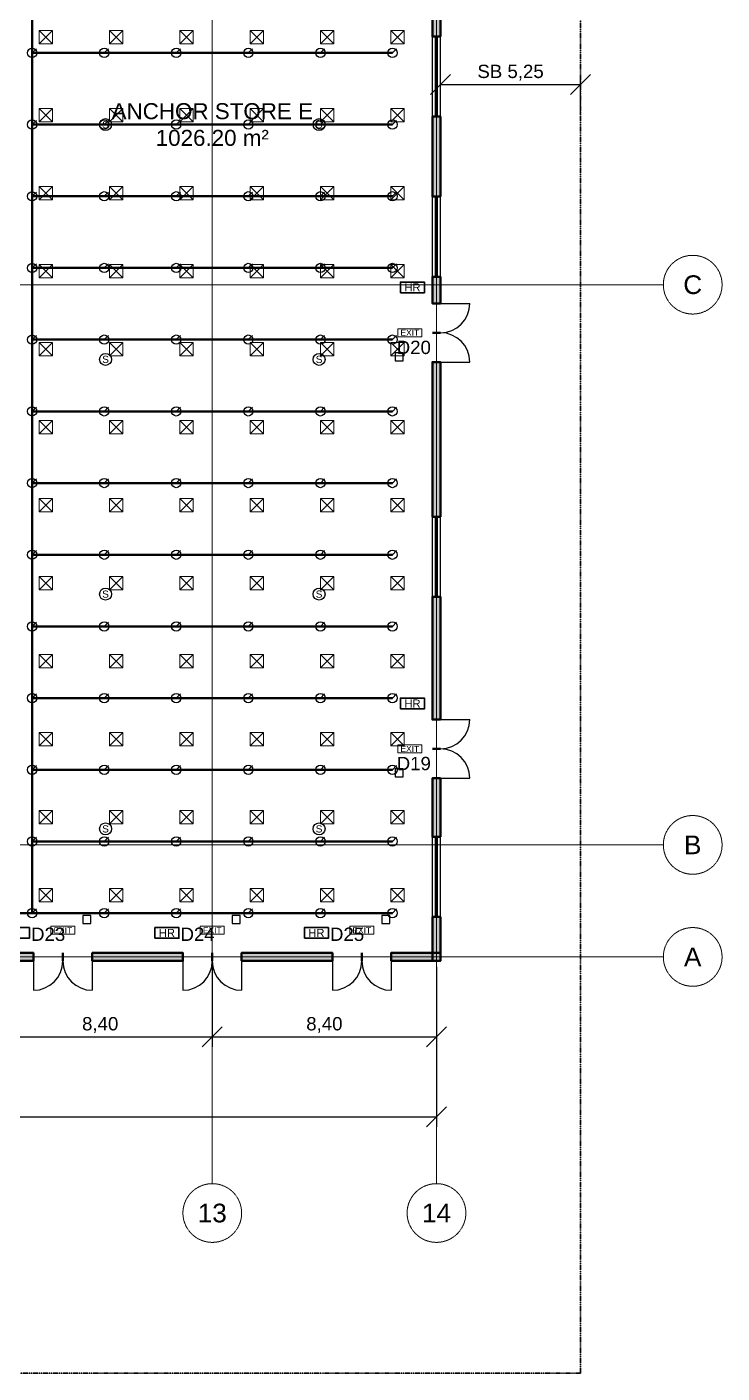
# Model space of a CAD drawing. Header units: millimetres. Extents: x -5300 to 125300, y -375 to 90375.
# Drawn here: x 99255 to 125300, y 0 to 50462 of the extents above; entities that cross this region are included whole.
import ezdxf
from ezdxf.enums import TextEntityAlignment as Align

# ---------------------------------------------------------------- set-up
doc = ezdxf.new("R2010")
doc.units = ezdxf.units.MM
doc.linetypes.add('CENTER', pattern=[5.08, 3.175, -0.635, 0.635, -0.635])
doc.linetypes.add('PHANTOM', pattern=[6.35, 3.175, -0.635, 0.635, -0.635, 0.635, -0.635])
for name, color, linetype, lineweight in [('A-ACHSEN', 1, 'CENTER', 13), ('A-FENSTER', 5, 'Continuous', 25), ('A-LAGEPLAN-GRENZE', 1, 'PHANTOM', 35), ('A-MASS', 1, 'Continuous', 18), ('A-OEFFNUNG-NR', 2, 'Continuous', 18), ('A-RAUM-STEMPEL', 2, 'Continuous', 18), ('A-SCHRAFFUR', 8, 'Continuous', 9), ('A-TUER', 3, 'Continuous', 25), ('A-WAND-TRAG', 7, 'Continuous', 50), ('E-ANNO-TEXT', 52, 'Continuous', 18), ('E-FALM', 230, 'Continuous', 25), ('E-LITE-EMER', 40, 'Continuous', 18), ('FP-ANNO-TEXT', 14, 'Continuous', 18), ('FP-HOSE', 20, 'Continuous', 35), ('FP-SPRK-HEAD', 1, 'Continuous', 25), ('FP-SPRK-PIPE', 12, 'Continuous', 50), ('M-HVAC-SCD', 4, 'Continuous', 18)]:
    doc.layers.add(name, color=color, linetype=linetype, lineweight=lineweight)
doc.styles.add('DE-ARIAL', font='arial.ttf')
doc.dimstyles.new('DE-100-M', dxfattribs={"dimscale": 250, "dimtxt": 2, "dimasz": 1.5, "dimexe": 1.5, "dimexo": 1.5, "dimgap": 0.8, "dimtad": 1, "dimlfac": 0.001, "dimzin": 0, "dimtxsty": 'DE-ARIAL', "dimtsz": 1.5, "dimcen": 2.5, "dimclrd": 256, "dimclre": 256, "dimclrt": 256, "dimazin": 3, "dimtfac": 1, "dimtmove": 0, "dimatfit": 3, "dimarcsym": 0})

msp = doc.modelspace()

# ---------------------------------------------------------------- hatches: boundary and pattern name
at = {"layer": 'A-SCHRAFFUR'}
for points in [[(114750, 50100), (114750, 53500), (114450, 53500), (114450, 50100)], [(114750, 44100), (114750, 47100), (114450, 47100), (114450, 44100)], [(114750, 40100), (114750, 41100), (114450, 41100), (114450, 40100)], [(114750, 32100), (114750, 37900), (114450, 37900), (114450, 32100)], [(114750, 24500), (114750, 29100), (114450, 29100), (114450, 24500)], [(114750, 20100), (114750, 22300), (114450, 22300), (114450, 20100)], [(114750, 15450), (114750, 17100), (114450, 17100), (114450, 15450)], [(94200, 15450), (99500, 15450), (99500, 15750), (94200, 15750)], [(101700, 15450), (105100, 15450), (105100, 15750), (101700, 15750)], [(107300, 15450), (110700, 15450), (110700, 15750), (107300, 15750)], [(112900, 15450), (114750, 15450), (114750, 15750), (112900, 15750)]]:
    msp.add_hatch(color=256, dxfattribs=at).paths.add_polyline_path(points)

# ---------------------------------------------------------------- linework, layer by layer
at = {"layer": 'A-ACHSEN'}
for p, q in [((106200, 7100), (106200, 86500)), ((114600, 7100), (114600, 86500)), ((-3100, 40800), (123100, 40800)), ((-3100, 19800), (123100, 19800)), ((-3100, 15600), (123100, 15600))]:
    msp.add_line(p, q, dxfattribs=at)
for centre in [(124200, 40800), (124200, 19800), (124200, 15600), (106200, 6000), (114600, 6000)]:
    msp.add_circle(centre, 1100, dxfattribs=at)
at = {"layer": 'A-FENSTER'}
for p, q in [((114450, 47100), (114450, 50100)), ((114562.5, 47100), (114562.5, 50100)), ((114637.5, 47100), (114637.5, 50100)), ((114750, 47100), (114750, 50100)), ((114450, 41100), (114450, 44100)), ((114562.5, 41100), (114562.5, 44100)), ((114637.5, 41100), (114637.5, 44100)), ((114750, 41100), (114750, 44100)), ((114450, 29100), (114450, 32100)), ((114562.5, 29100), (114562.5, 32100)), ((114637.5, 29100), (114637.5, 32100)), ((114750, 29100), (114750, 32100)), ((114450, 17100), (114450, 20100)), ((114562.5, 17100), (114562.5, 20100)), ((114637.5, 17100), (114637.5, 20100)), ((114750, 17100), (114750, 20100))]:
    msp.add_line(p, q, dxfattribs=at)
at = {"layer": 'A-LAGEPLAN-GRENZE'}
msp.add_lwpolyline([(0, 0), (120000, 0), (120000, 90000), (0, 90000)], close=True, dxfattribs=at)
at = {"layer": 'A-TUER'}
for p, q in [((114750, 40100), (115850, 40100)), ((114750, 37900), (115850, 37900)), ((114750, 24500), (115850, 24500)), ((114750, 22300), (115850, 22300)), ((99500, 15450), (99500, 14350)), ((101700, 15450), (101700, 14350)), ((105100, 15450), (105100, 14350)), ((107300, 15450), (107300, 14350)), ((110700, 15450), (110700, 14350)), ((112900, 15450), (112900, 14350))]:
    msp.add_line(p, q, dxfattribs=at)
for centre, start, end in [((114750, 40100), -90, 0), ((114750, 37900), 0, 90), ((114750, 24500), -90, 0), ((114750, 22300), 0, 90), ((99500, 15450), -90, 0), ((101700, 15450), 180, -90), ((105100, 15450), -90, 0), ((107300, 15450), 180, -90), ((110700, 15450), -90, 0), ((112900, 15450), 180, -90)]:
    msp.add_arc(centre, 1100, start, end, dxfattribs=at)
at = {"layer": 'A-WAND-TRAG'}
for p, q in [((114750, 50100), (114450, 50100)), ((114750, 47100), (114450, 47100)), ((114750, 44100), (114450, 44100)), ((114750, 41100), (114450, 41100)), ((114750, 40100), (114450, 40100)), ((114750, 39000), (114450, 39000)), ((114750, 39000), (114450, 39000)), ((114750, 37900), (114450, 37900)), ((114750, 32100), (114450, 32100)), ((114750, 29100), (114450, 29100)), ((114750, 24500), (114450, 24500)), ((114750, 23400), (114450, 23400)), ((114750, 23400), (114450, 23400)), ((114750, 22300), (114450, 22300)), ((114750, 20100), (114450, 20100)), ((114750, 17100), (114450, 17100)), ((99500, 15450), (99500, 15750)), ((100600, 15450), (100600, 15750)), ((100600, 15450), (100600, 15750)), ((101700, 15450), (101700, 15750)), ((105100, 15450), (105100, 15750)), ((106200, 15450), (106200, 15750)), ((106200, 15450), (106200, 15750)), ((107300, 15450), (107300, 15750)), ((110700, 15450), (110700, 15750)), ((111800, 15450), (111800, 15750)), ((111800, 15450), (111800, 15750)), ((112900, 15450), (112900, 15750))]:
    msp.add_line(p, q, dxfattribs=at)
for points in [[(114750, 50100), (114750, 53500), (114450, 53500), (114450, 50100)], [(114750, 44100), (114750, 47100), (114450, 47100), (114450, 44100)], [(114750, 40100), (114750, 41100), (114450, 41100), (114450, 40100)], [(114750, 32100), (114750, 37900), (114450, 37900), (114450, 32100)], [(114750, 24500), (114750, 29100), (114450, 29100), (114450, 24500)], [(114750, 20100), (114750, 22300), (114450, 22300), (114450, 20100)], [(114750, 15450), (114750, 17100), (114450, 17100), (114450, 15450)], [(94200, 15450), (99500, 15450), (99500, 15750), (94200, 15750)], [(101700, 15450), (105100, 15450), (105100, 15750), (101700, 15750)], [(107300, 15450), (110700, 15450), (110700, 15750), (107300, 15750)], [(112900, 15450), (114750, 15450), (114750, 15750), (112900, 15750)]]:
    msp.add_lwpolyline(points, close=True, dxfattribs=at)
at = {"layer": 'E-FALM'}
for points in [[(113050, 37950), (113350, 37950), (113350, 38250), (113050, 38250)], [(113050, 22350), (113350, 22350), (113350, 22650), (113050, 22650)], [(101350, 16850), (101650, 16850), (101650, 17150), (101350, 17150)], [(106950, 16850), (107250, 16850), (107250, 17150), (106950, 17150)], [(112550, 16850), (112850, 16850), (112850, 17150), (112550, 17150)]]:
    msp.add_lwpolyline(points, close=True, dxfattribs=at)
for centre in [(102200, 46800), (110200, 46800), (102200, 38000), (110200, 38000), (102200, 29200), (110200, 29200), (102200, 20400), (110200, 20400)]:
    msp.add_circle(centre, 225, dxfattribs=at)
at = {"layer": 'E-LITE-EMER'}
for points in [[(113150, 38850), (114050, 38850), (114050, 39150), (113150, 39150)], [(113150, 23250), (114050, 23250), (114050, 23550), (113150, 23550)], [(100150, 16450), (101050, 16450), (101050, 16750), (100150, 16750)], [(105750, 16450), (106650, 16450), (106650, 16750), (105750, 16750)], [(111350, 16450), (112250, 16450), (112250, 16750), (111350, 16750)]]:
    msp.add_lwpolyline(points, close=True, dxfattribs=at)
at = {"layer": 'FP-HOSE'}
for points in [[(113250, 40500), (114150, 40500), (114150, 40900), (113250, 40900)], [(113250, 24900), (114150, 24900), (114150, 25300), (113250, 25300)], [(98450, 16300), (99350, 16300), (99350, 16700), (98450, 16700)], [(104050, 16300), (104950, 16300), (104950, 16700), (104050, 16700)], [(109650, 16300), (110550, 16300), (110550, 16700), (109650, 16700)]]:
    msp.add_lwpolyline(points, close=True, dxfattribs=at)
at = {"layer": 'FP-SPRK-HEAD'}
for p, q in [((99450, 49486.957), (99607.5, 49644.457)), ((102150, 49486.957), (102307.5, 49644.457)), ((104850, 49486.957), (105007.5, 49644.457)), ((107550, 49486.957), (107707.5, 49644.457)), ((110250, 49486.957), (110407.5, 49644.457)), ((112950, 49486.957), (113107.5, 49644.457)), ((99450, 46800), (99607.5, 46957.5)), ((102150, 46800), (102307.5, 46957.5)), ((104850, 46800), (105007.5, 46957.5)), ((107550, 46800), (107707.5, 46957.5)), ((110250, 46800), (110407.5, 46957.5)), ((112950, 46800), (113107.5, 46957.5)), ((99450, 44113.043), (99607.5, 44270.543)), ((102150, 44113.043), (102307.5, 44270.543)), ((104850, 44113.043), (105007.5, 44270.543)), ((107550, 44113.043), (107707.5, 44270.543)), ((110250, 44113.043), (110407.5, 44270.543)), ((112950, 44113.043), (113107.5, 44270.543)), ((99450, 41426.087), (99607.5, 41583.587)), ((102150, 41426.087), (102307.5, 41583.587)), ((104850, 41426.087), (105007.5, 41583.587)), ((107550, 41426.087), (107707.5, 41583.587)), ((110250, 41426.087), (110407.5, 41583.587)), ((112950, 41426.087), (113107.5, 41583.587)), ((99450, 38739.13), (99607.5, 38896.63)), ((102150, 38739.13), (102307.5, 38896.63)), ((104850, 38739.13), (105007.5, 38896.63)), ((107550, 38739.13), (107707.5, 38896.63)), ((110250, 38739.13), (110407.5, 38896.63)), ((112950, 38739.13), (113107.5, 38896.63)), ((99450, 36052.174), (99607.5, 36209.674)), ((102150, 36052.174), (102307.5, 36209.674)), ((104850, 36052.174), (105007.5, 36209.674)), ((107550, 36052.174), (107707.5, 36209.674)), ((110250, 36052.174), (110407.5, 36209.674)), ((112950, 36052.174), (113107.5, 36209.674)), ((99450, 33365.217), (99607.5, 33522.717)), ((102150, 33365.217), (102307.5, 33522.717)), ((104850, 33365.217), (105007.5, 33522.717)), ((107550, 33365.217), (107707.5, 33522.717)), ((110250, 33365.217), (110407.5, 33522.717)), ((112950, 33365.217), (113107.5, 33522.717)), ((99450, 30678.261), (99607.5, 30835.761)), ((102150, 30678.261), (102307.5, 30835.761)), ((104850, 30678.261), (105007.5, 30835.761)), ((107550, 30678.261), (107707.5, 30835.761)), ((110250, 30678.261), (110407.5, 30835.761)), ((112950, 30678.261), (113107.5, 30835.761)), ((99450, 27991.304), (99607.5, 28148.804)), ((102150, 27991.304), (102307.5, 28148.804)), ((104850, 27991.304), (105007.5, 28148.804)), ((107550, 27991.304), (107707.5, 28148.804)), ((110250, 27991.304), (110407.5, 28148.804)), ((112950, 27991.304), (113107.5, 28148.804)), ((99450, 25304.348), (99607.5, 25461.848)), ((102150, 25304.348), (102307.5, 25461.848)), ((104850, 25304.348), (105007.5, 25461.848)), ((107550, 25304.348), (107707.5, 25461.848)), ((110250, 25304.348), (110407.5, 25461.848)), ((112950, 25304.348), (113107.5, 25461.848)), ((99450, 22617.391), (99607.5, 22774.891)), ((102150, 22617.391), (102307.5, 22774.891)), ((104850, 22617.391), (105007.5, 22774.891)), ((107550, 22617.391), (107707.5, 22774.891)), ((110250, 22617.391), (110407.5, 22774.891)), ((112950, 22617.391), (113107.5, 22774.891)), ((99450, 19930.435), (99607.5, 20087.935)), ((102150, 19930.435), (102307.5, 20087.935)), ((104850, 19930.435), (105007.5, 20087.935)), ((107550, 19930.435), (107707.5, 20087.935)), ((110250, 19930.435), (110407.5, 20087.935)), ((112950, 19930.435), (113107.5, 20087.935)), ((99450, 17243.478), (99607.5, 17400.978)), ((102150, 17243.478), (102307.5, 17400.978)), ((104850, 17243.478), (105007.5, 17400.978)), ((107550, 17243.478), (107707.5, 17400.978)), ((110250, 17243.478), (110407.5, 17400.978)), ((112950, 17243.478), (113107.5, 17400.978))]:
    msp.add_line(p, q, dxfattribs=at)
for centre in [(99450, 49486.957), (102150, 49486.957), (104850, 49486.957), (107550, 49486.957), (110250, 49486.957), (112950, 49486.957), (99450, 46800), (102150, 46800), (104850, 46800), (107550, 46800), (110250, 46800), (112950, 46800), (99450, 44113.043), (102150, 44113.043), (104850, 44113.043), (107550, 44113.043), (110250, 44113.043), (112950, 44113.043), (99450, 41426.087), (102150, 41426.087), (104850, 41426.087), (107550, 41426.087), (110250, 41426.087), (112950, 41426.087), (99450, 38739.13), (102150, 38739.13), (104850, 38739.13), (107550, 38739.13), (110250, 38739.13), (112950, 38739.13), (99450, 36052.174), (102150, 36052.174), (104850, 36052.174), (107550, 36052.174), (110250, 36052.174), (112950, 36052.174), (99450, 33365.217), (102150, 33365.217), (104850, 33365.217), (107550, 33365.217), (110250, 33365.217), (112950, 33365.217), (99450, 30678.261), (102150, 30678.261), (104850, 30678.261), (107550, 30678.261), (110250, 30678.261), (112950, 30678.261), (99450, 27991.304), (102150, 27991.304), (104850, 27991.304), (107550, 27991.304), (110250, 27991.304), (112950, 27991.304), (99450, 25304.348), (102150, 25304.348), (104850, 25304.348), (107550, 25304.348), (110250, 25304.348), (112950, 25304.348), (99450, 22617.391), (102150, 22617.391), (104850, 22617.391), (107550, 22617.391), (110250, 22617.391), (112950, 22617.391), (99450, 19930.435), (102150, 19930.435), (104850, 19930.435), (107550, 19930.435), (110250, 19930.435), (112950, 19930.435), (99450, 17243.478), (102150, 17243.478), (104850, 17243.478), (107550, 17243.478), (110250, 17243.478), (112950, 17243.478)]:
    msp.add_circle(centre, 175, dxfattribs=at)
at = {"layer": 'FP-SPRK-PIPE'}
for p, q in [((99450, 49486.957), (99450, 52173.913)), ((99450, 49486.957), (102150, 49486.957)), ((99450, 46800), (99450, 49486.957)), ((102150, 49486.957), (104850, 49486.957)), ((104850, 49486.957), (107550, 49486.957)), ((107550, 49486.957), (110250, 49486.957)), ((110250, 49486.957), (112950, 49486.957)), ((99450, 46800), (102150, 46800)), ((99450, 44113.043), (99450, 46800)), ((102150, 46800), (104850, 46800)), ((104850, 46800), (107550, 46800)), ((107550, 46800), (110250, 46800)), ((110250, 46800), (112950, 46800)), ((99450, 44113.043), (102150, 44113.043)), ((99450, 41426.087), (99450, 44113.043)), ((102150, 44113.043), (104850, 44113.043)), ((104850, 44113.043), (107550, 44113.043)), ((107550, 44113.043), (110250, 44113.043)), ((110250, 44113.043), (112950, 44113.043)), ((99450, 41426.087), (102150, 41426.087)), ((99450, 38739.13), (99450, 41426.087)), ((102150, 41426.087), (104850, 41426.087)), ((104850, 41426.087), (107550, 41426.087)), ((107550, 41426.087), (110250, 41426.087)), ((110250, 41426.087), (112950, 41426.087)), ((99450, 38739.13), (102150, 38739.13)), ((99450, 36052.174), (99450, 38739.13)), ((102150, 38739.13), (104850, 38739.13)), ((104850, 38739.13), (107550, 38739.13)), ((107550, 38739.13), (110250, 38739.13)), ((110250, 38739.13), (112950, 38739.13)), ((99450, 36052.174), (102150, 36052.174)), ((99450, 33365.217), (99450, 36052.174)), ((102150, 36052.174), (104850, 36052.174)), ((104850, 36052.174), (107550, 36052.174)), ((107550, 36052.174), (110250, 36052.174)), ((110250, 36052.174), (112950, 36052.174)), ((99450, 33365.217), (102150, 33365.217)), ((99450, 30678.261), (99450, 33365.217)), ((102150, 33365.217), (104850, 33365.217)), ((104850, 33365.217), (107550, 33365.217)), ((107550, 33365.217), (110250, 33365.217)), ((110250, 33365.217), (112950, 33365.217)), ((99450, 30678.261), (102150, 30678.261)), ((99450, 27991.304), (99450, 30678.261)), ((102150, 30678.261), (104850, 30678.261)), ((104850, 30678.261), (107550, 30678.261)), ((107550, 30678.261), (110250, 30678.261)), ((110250, 30678.261), (112950, 30678.261)), ((99450, 27991.304), (102150, 27991.304)), ((99450, 25304.348), (99450, 27991.304)), ((102150, 27991.304), (104850, 27991.304)), ((104850, 27991.304), (107550, 27991.304)), ((107550, 27991.304), (110250, 27991.304)), ((110250, 27991.304), (112950, 27991.304)), ((99450, 25304.348), (102150, 25304.348)), ((99450, 22617.391), (99450, 25304.348)), ((102150, 25304.348), (104850, 25304.348)), ((104850, 25304.348), (107550, 25304.348)), ((107550, 25304.348), (110250, 25304.348)), ((110250, 25304.348), (112950, 25304.348)), ((99450, 22617.391), (102150, 22617.391)), ((99450, 19930.435), (99450, 22617.391)), ((102150, 22617.391), (104850, 22617.391)), ((104850, 22617.391), (107550, 22617.391)), ((107550, 22617.391), (110250, 22617.391)), ((110250, 22617.391), (112950, 22617.391)), ((99450, 19930.435), (102150, 19930.435)), ((99450, 17243.478), (99450, 19930.435)), ((102150, 19930.435), (104850, 19930.435)), ((104850, 19930.435), (107550, 19930.435)), ((107550, 19930.435), (110250, 19930.435)), ((110250, 19930.435), (112950, 19930.435)), ((99450, 17243.478), (97800, 17243.478)), ((99450, 17243.478), (102150, 17243.478)), ((102150, 17243.478), (104850, 17243.478)), ((104850, 17243.478), (107550, 17243.478)), ((107550, 17243.478), (110250, 17243.478)), ((110250, 17243.478), (112950, 17243.478))]:
    msp.add_line(p, q, dxfattribs=at)
at = {"layer": 'M-HVAC-SCD'}
for p, q in [((99716.667, 49823.81), (100216.667, 50323.81)), ((99716.667, 50323.81), (100216.667, 49823.81)), ((102350, 49823.81), (102850, 50323.81)), ((102350, 50323.81), (102850, 49823.81)), ((104983.333, 49823.81), (105483.333, 50323.81)), ((104983.333, 50323.81), (105483.333, 49823.81)), ((107616.667, 49823.81), (108116.667, 50323.81)), ((107616.667, 50323.81), (108116.667, 49823.81)), ((110250, 49823.81), (110750, 50323.81)), ((110250, 50323.81), (110750, 49823.81)), ((112883.333, 49823.81), (113383.333, 50323.81)), ((112883.333, 50323.81), (113383.333, 49823.81)), ((99716.667, 46900), (100216.667, 47400)), ((99716.667, 47400), (100216.667, 46900)), ((102350, 46900), (102850, 47400)), ((102350, 47400), (102850, 46900)), ((104983.333, 46900), (105483.333, 47400)), ((104983.333, 47400), (105483.333, 46900)), ((107616.667, 46900), (108116.667, 47400)), ((107616.667, 47400), (108116.667, 46900)), ((110250, 46900), (110750, 47400)), ((110250, 47400), (110750, 46900)), ((112883.333, 46900), (113383.333, 47400)), ((112883.333, 47400), (113383.333, 46900)), ((99716.667, 43976.19), (100216.667, 44476.19)), ((99716.667, 44476.19), (100216.667, 43976.19)), ((102350, 43976.19), (102850, 44476.19)), ((102350, 44476.19), (102850, 43976.19)), ((104983.333, 43976.19), (105483.333, 44476.19)), ((104983.333, 44476.19), (105483.333, 43976.19)), ((107616.667, 43976.19), (108116.667, 44476.19)), ((107616.667, 44476.19), (108116.667, 43976.19)), ((110250, 43976.19), (110750, 44476.19)), ((110250, 44476.19), (110750, 43976.19)), ((112883.333, 43976.19), (113383.333, 44476.19)), ((112883.333, 44476.19), (113383.333, 43976.19)), ((99716.667, 41052.381), (100216.667, 41552.381)), ((99716.667, 41552.381), (100216.667, 41052.381)), ((102350, 41052.381), (102850, 41552.381)), ((102350, 41552.381), (102850, 41052.381)), ((104983.333, 41052.381), (105483.333, 41552.381)), ((104983.333, 41552.381), (105483.333, 41052.381)), ((107616.667, 41052.381), (108116.667, 41552.381)), ((107616.667, 41552.381), (108116.667, 41052.381)), ((110250, 41052.381), (110750, 41552.381)), ((110250, 41552.381), (110750, 41052.381)), ((112883.333, 41052.381), (113383.333, 41552.381)), ((112883.333, 41552.381), (113383.333, 41052.381)), ((99716.667, 38128.571), (100216.667, 38628.571)), ((99716.667, 38628.571), (100216.667, 38128.571)), ((102350, 38128.571), (102850, 38628.571)), ((102350, 38628.571), (102850, 38128.571)), ((104983.333, 38128.571), (105483.333, 38628.571)), ((104983.333, 38628.571), (105483.333, 38128.571)), ((107616.667, 38128.571), (108116.667, 38628.571)), ((107616.667, 38628.571), (108116.667, 38128.571)), ((110250, 38128.571), (110750, 38628.571)), ((110250, 38628.571), (110750, 38128.571)), ((112883.333, 38128.571), (113383.333, 38628.571)), ((112883.333, 38628.571), (113383.333, 38128.571)), ((99716.667, 35204.762), (100216.667, 35704.762)), ((99716.667, 35704.762), (100216.667, 35204.762)), ((102350, 35204.762), (102850, 35704.762)), ((102350, 35704.762), (102850, 35204.762)), ((104983.333, 35204.762), (105483.333, 35704.762)), ((104983.333, 35704.762), (105483.333, 35204.762)), ((107616.667, 35204.762), (108116.667, 35704.762)), ((107616.667, 35704.762), (108116.667, 35204.762)), ((110250, 35204.762), (110750, 35704.762)), ((110250, 35704.762), (110750, 35204.762)), ((112883.333, 35204.762), (113383.333, 35704.762)), ((112883.333, 35704.762), (113383.333, 35204.762)), ((99716.667, 32280.952), (100216.667, 32780.952)), ((99716.667, 32780.952), (100216.667, 32280.952)), ((102350, 32280.952), (102850, 32780.952)), ((102350, 32780.952), (102850, 32280.952)), ((104983.333, 32280.952), (105483.333, 32780.952)), ((104983.333, 32780.952), (105483.333, 32280.952)), ((107616.667, 32280.952), (108116.667, 32780.952)), ((107616.667, 32780.952), (108116.667, 32280.952)), ((110250, 32280.952), (110750, 32780.952)), ((110250, 32780.952), (110750, 32280.952)), ((112883.333, 32280.952), (113383.333, 32780.952)), ((112883.333, 32780.952), (113383.333, 32280.952)), ((99716.667, 29357.143), (100216.667, 29857.143)), ((99716.667, 29857.143), (100216.667, 29357.143)), ((102350, 29357.143), (102850, 29857.143)), ((102350, 29857.143), (102850, 29357.143)), ((104983.333, 29357.143), (105483.333, 29857.143)), ((104983.333, 29857.143), (105483.333, 29357.143)), ((107616.667, 29357.143), (108116.667, 29857.143)), ((107616.667, 29857.143), (108116.667, 29357.143)), ((110250, 29357.143), (110750, 29857.143)), ((110250, 29857.143), (110750, 29357.143)), ((112883.333, 29357.143), (113383.333, 29857.143)), ((112883.333, 29857.143), (113383.333, 29357.143)), ((99716.667, 26433.333), (100216.667, 26933.333)), ((99716.667, 26933.333), (100216.667, 26433.333)), ((102350, 26433.333), (102850, 26933.333)), ((102350, 26933.333), (102850, 26433.333)), ((104983.333, 26433.333), (105483.333, 26933.333)), ((104983.333, 26933.333), (105483.333, 26433.333)), ((107616.667, 26433.333), (108116.667, 26933.333)), ((107616.667, 26933.333), (108116.667, 26433.333)), ((110250, 26433.333), (110750, 26933.333)), ((110250, 26933.333), (110750, 26433.333)), ((112883.333, 26433.333), (113383.333, 26933.333)), ((112883.333, 26933.333), (113383.333, 26433.333)), ((99716.667, 23509.524), (100216.667, 24009.524)), ((99716.667, 24009.524), (100216.667, 23509.524)), ((102350, 23509.524), (102850, 24009.524)), ((102350, 24009.524), (102850, 23509.524)), ((104983.333, 23509.524), (105483.333, 24009.524)), ((104983.333, 24009.524), (105483.333, 23509.524)), ((107616.667, 23509.524), (108116.667, 24009.524)), ((107616.667, 24009.524), (108116.667, 23509.524)), ((110250, 23509.524), (110750, 24009.524)), ((110250, 24009.524), (110750, 23509.524)), ((112883.333, 23509.524), (113383.333, 24009.524)), ((112883.333, 24009.524), (113383.333, 23509.524)), ((99716.667, 20585.714), (100216.667, 21085.714)), ((99716.667, 21085.714), (100216.667, 20585.714)), ((102350, 20585.714), (102850, 21085.714)), ((102350, 21085.714), (102850, 20585.714)), ((104983.333, 20585.714), (105483.333, 21085.714)), ((104983.333, 21085.714), (105483.333, 20585.714)), ((107616.667, 20585.714), (108116.667, 21085.714)), ((107616.667, 21085.714), (108116.667, 20585.714)), ((110250, 20585.714), (110750, 21085.714)), ((110250, 21085.714), (110750, 20585.714)), ((112883.333, 20585.714), (113383.333, 21085.714)), ((112883.333, 21085.714), (113383.333, 20585.714)), ((99716.667, 17661.905), (100216.667, 18161.905)), ((99716.667, 18161.905), (100216.667, 17661.905)), ((102350, 17661.905), (102850, 18161.905)), ((102350, 18161.905), (102850, 17661.905)), ((104983.333, 17661.905), (105483.333, 18161.905)), ((104983.333, 18161.905), (105483.333, 17661.905)), ((107616.667, 17661.905), (108116.667, 18161.905)), ((107616.667, 18161.905), (108116.667, 17661.905)), ((110250, 17661.905), (110750, 18161.905)), ((110250, 18161.905), (110750, 17661.905)), ((112883.333, 17661.905), (113383.333, 18161.905)), ((112883.333, 18161.905), (113383.333, 17661.905))]:
    msp.add_line(p, q, dxfattribs=at)
for points in [[(99716.667, 49823.81), (100216.667, 49823.81), (100216.667, 50323.81), (99716.667, 50323.81)], [(102350, 49823.81), (102850, 49823.81), (102850, 50323.81), (102350, 50323.81)], [(104983.333, 49823.81), (105483.333, 49823.81), (105483.333, 50323.81), (104983.333, 50323.81)], [(107616.667, 49823.81), (108116.667, 49823.81), (108116.667, 50323.81), (107616.667, 50323.81)], [(110250, 49823.81), (110750, 49823.81), (110750, 50323.81), (110250, 50323.81)], [(112883.333, 49823.81), (113383.333, 49823.81), (113383.333, 50323.81), (112883.333, 50323.81)], [(99716.667, 46900), (100216.667, 46900), (100216.667, 47400), (99716.667, 47400)], [(102350, 46900), (102850, 46900), (102850, 47400), (102350, 47400)], [(104983.333, 46900), (105483.333, 46900), (105483.333, 47400), (104983.333, 47400)], [(107616.667, 46900), (108116.667, 46900), (108116.667, 47400), (107616.667, 47400)], [(110250, 46900), (110750, 46900), (110750, 47400), (110250, 47400)], [(112883.333, 46900), (113383.333, 46900), (113383.333, 47400), (112883.333, 47400)], [(99716.667, 43976.19), (100216.667, 43976.19), (100216.667, 44476.19), (99716.667, 44476.19)], [(102350, 43976.19), (102850, 43976.19), (102850, 44476.19), (102350, 44476.19)], [(104983.333, 43976.19), (105483.333, 43976.19), (105483.333, 44476.19), (104983.333, 44476.19)], [(107616.667, 43976.19), (108116.667, 43976.19), (108116.667, 44476.19), (107616.667, 44476.19)], [(110250, 43976.19), (110750, 43976.19), (110750, 44476.19), (110250, 44476.19)], [(112883.333, 43976.19), (113383.333, 43976.19), (113383.333, 44476.19), (112883.333, 44476.19)], [(99716.667, 41052.381), (100216.667, 41052.381), (100216.667, 41552.381), (99716.667, 41552.381)], [(102350, 41052.381), (102850, 41052.381), (102850, 41552.381), (102350, 41552.381)], [(104983.333, 41052.381), (105483.333, 41052.381), (105483.333, 41552.381), (104983.333, 41552.381)], [(107616.667, 41052.381), (108116.667, 41052.381), (108116.667, 41552.381), (107616.667, 41552.381)], [(110250, 41052.381), (110750, 41052.381), (110750, 41552.381), (110250, 41552.381)], [(112883.333, 41052.381), (113383.333, 41052.381), (113383.333, 41552.381), (112883.333, 41552.381)], [(99716.667, 38128.571), (100216.667, 38128.571), (100216.667, 38628.571), (99716.667, 38628.571)], [(102350, 38128.571), (102850, 38128.571), (102850, 38628.571), (102350, 38628.571)], [(104983.333, 38128.571), (105483.333, 38128.571), (105483.333, 38628.571), (104983.333, 38628.571)], [(107616.667, 38128.571), (108116.667, 38128.571), (108116.667, 38628.571), (107616.667, 38628.571)], [(110250, 38128.571), (110750, 38128.571), (110750, 38628.571), (110250, 38628.571)], [(112883.333, 38128.571), (113383.333, 38128.571), (113383.333, 38628.571), (112883.333, 38628.571)], [(99716.667, 35204.762), (100216.667, 35204.762), (100216.667, 35704.762), (99716.667, 35704.762)], [(102350, 35204.762), (102850, 35204.762), (102850, 35704.762), (102350, 35704.762)], [(104983.333, 35204.762), (105483.333, 35204.762), (105483.333, 35704.762), (104983.333, 35704.762)], [(107616.667, 35204.762), (108116.667, 35204.762), (108116.667, 35704.762), (107616.667, 35704.762)], [(110250, 35204.762), (110750, 35204.762), (110750, 35704.762), (110250, 35704.762)], [(112883.333, 35204.762), (113383.333, 35204.762), (113383.333, 35704.762), (112883.333, 35704.762)], [(99716.667, 32280.952), (100216.667, 32280.952), (100216.667, 32780.952), (99716.667, 32780.952)], [(102350, 32280.952), (102850, 32280.952), (102850, 32780.952), (102350, 32780.952)], [(104983.333, 32280.952), (105483.333, 32280.952), (105483.333, 32780.952), (104983.333, 32780.952)], [(107616.667, 32280.952), (108116.667, 32280.952), (108116.667, 32780.952), (107616.667, 32780.952)], [(110250, 32280.952), (110750, 32280.952), (110750, 32780.952), (110250, 32780.952)], [(112883.333, 32280.952), (113383.333, 32280.952), (113383.333, 32780.952), (112883.333, 32780.952)], [(99716.667, 29357.143), (100216.667, 29357.143), (100216.667, 29857.143), (99716.667, 29857.143)], [(102350, 29357.143), (102850, 29357.143), (102850, 29857.143), (102350, 29857.143)], [(104983.333, 29357.143), (105483.333, 29357.143), (105483.333, 29857.143), (104983.333, 29857.143)], [(107616.667, 29357.143), (108116.667, 29357.143), (108116.667, 29857.143), (107616.667, 29857.143)], [(110250, 29357.143), (110750, 29357.143), (110750, 29857.143), (110250, 29857.143)], [(112883.333, 29357.143), (113383.333, 29357.143), (113383.333, 29857.143), (112883.333, 29857.143)], [(99716.667, 26433.333), (100216.667, 26433.333), (100216.667, 26933.333), (99716.667, 26933.333)], [(102350, 26433.333), (102850, 26433.333), (102850, 26933.333), (102350, 26933.333)], [(104983.333, 26433.333), (105483.333, 26433.333), (105483.333, 26933.333), (104983.333, 26933.333)], [(107616.667, 26433.333), (108116.667, 26433.333), (108116.667, 26933.333), (107616.667, 26933.333)], [(110250, 26433.333), (110750, 26433.333), (110750, 26933.333), (110250, 26933.333)], [(112883.333, 26433.333), (113383.333, 26433.333), (113383.333, 26933.333), (112883.333, 26933.333)], [(99716.667, 23509.524), (100216.667, 23509.524), (100216.667, 24009.524), (99716.667, 24009.524)], [(102350, 23509.524), (102850, 23509.524), (102850, 24009.524), (102350, 24009.524)], [(104983.333, 23509.524), (105483.333, 23509.524), (105483.333, 24009.524), (104983.333, 24009.524)], [(107616.667, 23509.524), (108116.667, 23509.524), (108116.667, 24009.524), (107616.667, 24009.524)], [(110250, 23509.524), (110750, 23509.524), (110750, 24009.524), (110250, 24009.524)], [(112883.333, 23509.524), (113383.333, 23509.524), (113383.333, 24009.524), (112883.333, 24009.524)], [(99716.667, 20585.714), (100216.667, 20585.714), (100216.667, 21085.714), (99716.667, 21085.714)], [(102350, 20585.714), (102850, 20585.714), (102850, 21085.714), (102350, 21085.714)], [(104983.333, 20585.714), (105483.333, 20585.714), (105483.333, 21085.714), (104983.333, 21085.714)], [(107616.667, 20585.714), (108116.667, 20585.714), (108116.667, 21085.714), (107616.667, 21085.714)], [(110250, 20585.714), (110750, 20585.714), (110750, 21085.714), (110250, 21085.714)], [(112883.333, 20585.714), (113383.333, 20585.714), (113383.333, 21085.714), (112883.333, 21085.714)], [(99716.667, 17661.905), (100216.667, 17661.905), (100216.667, 18161.905), (99716.667, 18161.905)], [(102350, 17661.905), (102850, 17661.905), (102850, 18161.905), (102350, 18161.905)], [(104983.333, 17661.905), (105483.333, 17661.905), (105483.333, 18161.905), (104983.333, 18161.905)], [(107616.667, 17661.905), (108116.667, 17661.905), (108116.667, 18161.905), (107616.667, 18161.905)], [(110250, 17661.905), (110750, 17661.905), (110750, 18161.905), (110250, 18161.905)], [(112883.333, 17661.905), (113383.333, 17661.905), (113383.333, 18161.905), (112883.333, 18161.905)]]:
    msp.add_lwpolyline(points, close=True, dxfattribs=at)

# ---------------------------------------------------------------- texts
at = {"layer": 'A-ACHSEN', "style": 'DE-ARIAL'}
for s, p in [('C', (124200, 40800)), ('B', (124200, 19800)), ('A', (124200, 15600)), ('13', (106200, 6000)), ('14', (114600, 6000))]:
    msp.add_text(s, height=700, dxfattribs=at).set_placement(p, align=Align.MIDDLE_CENTER)
at = {"layer": 'A-OEFFNUNG-NR', "style": 'DE-ARIAL'}
for s, p in [('D20', (113750, 38450)), ('D19', (113750, 22850)), ('D23', (100050, 16450)), ('D24', (105650, 16450)), ('D25', (111250, 16450))]:
    msp.add_text(s, height=500, dxfattribs=at).set_placement(p, align=Align.MIDDLE_CENTER)
at = {"layer": 'A-RAUM-STEMPEL', "insert": (106200, 46800), "char_height": 600, "attachment_point": 5, "style": 'DE-ARIAL'}
msp.add_mtext('ANCHOR STORE E\\P1026.20 m²', dxfattribs=at)
at = {"layer": 'E-ANNO-TEXT', "style": 'DE-ARIAL'}
for p in [(113600, 39000), (113600, 23400), (100600, 16600), (106200, 16600), (111800, 16600)]:
    msp.add_text('EXIT', height=225, dxfattribs=at).set_placement(p, align=Align.MIDDLE_CENTER)
at = {"layer": 'E-FALM', "style": 'DE-ARIAL'}
for p in [(102200, 46800), (110200, 46800), (102200, 38000), (110200, 38000), (102200, 29200), (110200, 29200), (102200, 20400), (110200, 20400)]:
    msp.add_text('S', height=270, dxfattribs=at).set_placement(p, align=Align.MIDDLE_CENTER)
at = {"layer": 'FP-ANNO-TEXT', "style": 'DE-ARIAL'}
for p in [(113700, 40700), (113700, 25100), (104500, 16500), (110100, 16500)]:
    msp.add_text('HR', height=300, dxfattribs=at).set_placement(p, align=Align.MIDDLE_CENTER)

# ---------------------------------------------------------------- dimensions: what is measured, and where the dimension line sits
at = {"layer": 'A-MASS'}
msp.add_linear_dim(base=(114750, 48300), p1=(114750, 46800), p2=(120000, 46800), text='SB <>', dimstyle='DE-100-M', dxfattribs=at).render()
for base, p1, p2 in [((5400, 9600), (5400, 15600), (114600, 15600)), ((97800, 12600), (97800, 15600), (106200, 15600)), ((106200, 12600), (106200, 15600), (114600, 15600))]:
    msp.add_linear_dim(base=base, p1=p1, p2=p2, dimstyle='DE-100-M', dxfattribs=at).render()

doc.saveas('drawing.dxf')
